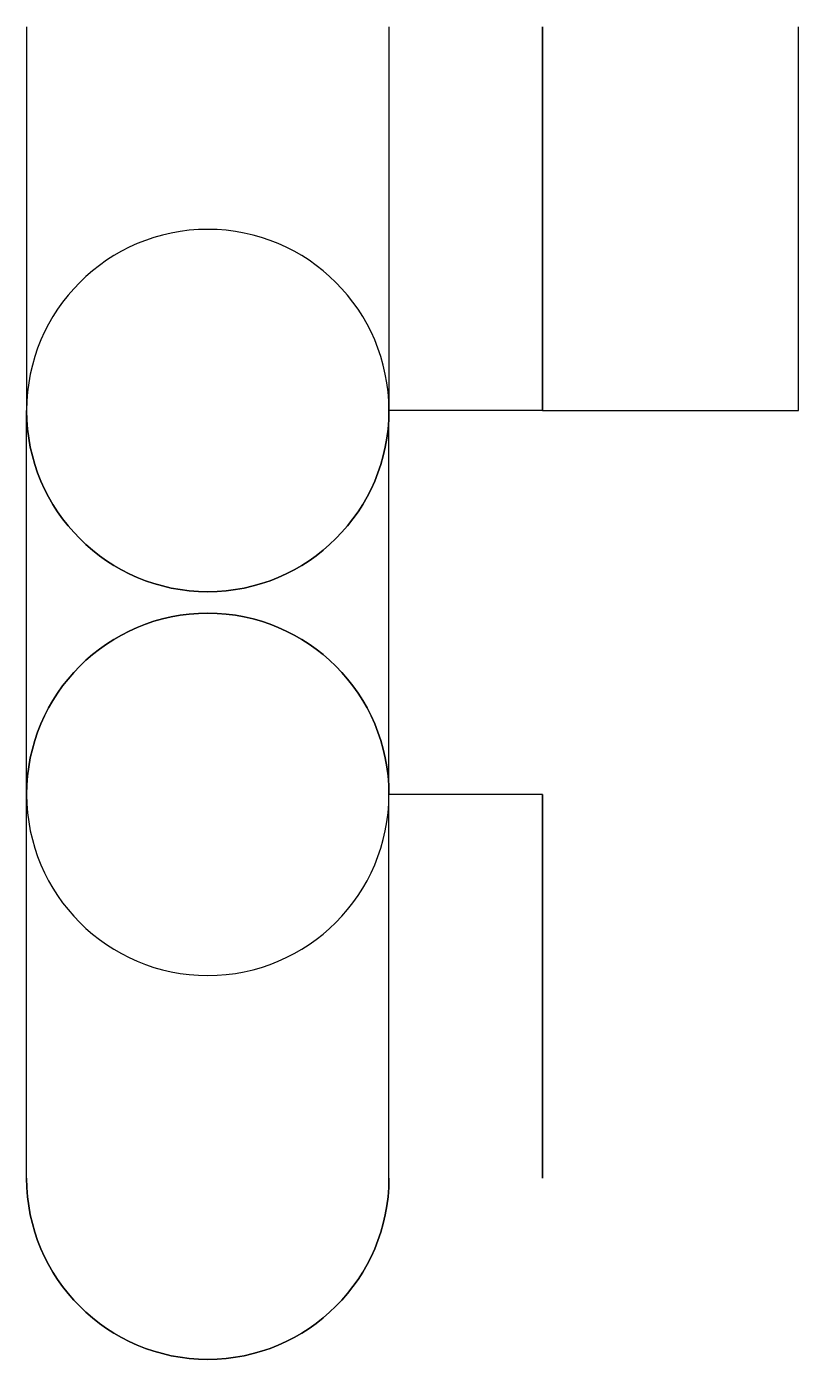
# Model space of a CAD drawing. Header units: inches. Extents: x 15.18 to 15.93, y 7.07 to 8.37.
import ezdxf

# ---------------------------------------------------------------- set-up
doc = ezdxf.new("R2010")
doc.units = ezdxf.units.IN
doc.header["$MEASUREMENT"] = 0

msp = doc.modelspace()

# ---------------------------------------------------------------- linework, layer by layer
for p, q in [((15.1785, 8.3737), (15.1785, 7.9987)), ((15.5325, 8.3737), (15.5325, 7.9987)), ((15.6825, 7.9987, 0.386), (15.6825, 8.3737, 0.386)), ((15.6825, 8.3737, -0.051), (15.6825, 7.9987, -0.051)), ((15.6825, 8.3737, 0.386), (15.6825, 8.3737, -0.051)), ((15.6825, 7.9987, -0.1), (15.6825, 8.3737, -0.1)), ((15.9325, 7.9987, -0.1), (15.9325, 8.3737, -0.1)), ((15.1785, 7.6237, 0.237), (15.1785, 7.9987, 0.237)), ((15.1785, 7.6237, 0.286), (15.1785, 7.9987, 0.286)), ((15.1785, 7.6237), (15.1785, 7.9987)), ((15.1785, 7.6237, 0.049), (15.1785, 7.9987, 0.049)), ((15.5325, 7.6237, 0.237), (15.5325, 7.9987, 0.237)), ((15.5325, 7.6237, 0.286), (15.5325, 7.9987, 0.286)), ((15.5325, 7.6237), (15.5325, 7.9987)), ((15.5325, 7.6237, 0.049), (15.5325, 7.9987, 0.049)), ((15.5325, 7.9987, 0.049), (15.5325, 7.9987, 0.049)), ((15.5325, 7.9987, 0.049), (15.5325, 7.9987, 0.049)), ((15.6825, 7.9987, -0.1), (15.5325, 7.9987)), ((15.6825, 7.9987, -0.1), (15.5325, 7.9987)), ((15.6825, 7.9987, -0.051), (15.6825, 7.9987, -0.1)), ((15.6825, 7.9987, -0.051), (15.6825, 7.9987, 0.386)), ((15.6825, 7.9987, -0.1), (15.6825, 7.9987, -0.1)), ((15.6825, 7.9987, -0.1), (15.9325, 7.9987, -0.1)), ((15.1785, 7.2487), (15.1785, 7.6237)), ((15.5325, 7.2487, -0.049), (15.5325, 7.6237, -0.049)), ((15.6825, 7.6237, -0.1), (15.5325, 7.6237)), ((15.6825, 7.6237, -0.149), (15.5325, 7.6237, -0.049)), ((15.5325, 7.2487), (15.5325, 7.6237)), ((15.6825, 7.6237, -0.1), (15.6825, 7.6237, -0.149)), ((15.6825, 7.6237, 0.386), (15.6825, 7.2487, 0.386)), ((15.6825, 7.2487, -0.1), (15.6825, 7.6237, -0.1)), ((15.1785, 7.2487), (15.1785, 7.2487)), ((15.1785, 7.2487), (15.1785, 7.2487))]:
    msp.add_line(p, q)
at = {"extrusion": (1.22465e-16, -1.49976e-32, -1)}
for p, q in [((15.1785, 8.3737, 0.335), (15.1785, 7.9987, 0.335)), ((15.1785, 8.3737, 0.286), (15.1785, 7.9987, 0.286)), ((15.5325, 8.3737, 0.335), (15.5325, 7.9987, 0.335)), ((15.5325, 8.3737, 0.286), (15.5325, 7.9987, 0.286)), ((15.6825, 7.9987, 0.435), (15.5325, 7.9987, 0.335)), ((15.6825, 7.9987, 0.386), (15.6825, 7.9987, 0.435))]:
    msp.add_line(p, q, dxfattribs=at)
at = {"extrusion": (-1.22465e-16, 0, -1)}
msp.add_line((15.5325, 7.9987, 0.384), (15.5325, 7.9987, 0.384), dxfattribs=at)
msp.add_line((15.5325, 7.9987, 0.384), (15.5325, 7.9987, 0.384), dxfattribs=at)
at = {"extrusion": (1.22465e-16, 0, -1)}
for p, q in [((15.1785, 7.2487, 0.286), (15.1785, 7.6237, 0.286)), ((15.1785, 7.2487, 0.335), (15.1785, 7.6237, 0.335)), ((15.5325, 7.2487, 0.286), (15.5325, 7.6237, 0.286)), ((15.6825, 7.6237, 0.435), (15.5325, 7.6237, 0.335)), ((15.5325, 7.2487, 0.335), (15.5325, 7.6237, 0.335)), ((15.6825, 7.6237, 0.386), (15.6825, 7.6237, 0.435))]:
    msp.add_line(p, q, dxfattribs=at)
for centre, start, end in [((15.3555, 7.9987, 0.286), 0, 180), ((15.3555, 7.9987, 0.049), 0, 180), ((15.3555, 7.9987), 180, 0), ((15.3555, 7.6237), 0, 180), ((15.3555, 7.6237, 0.237), 180, 0), ((15.3555, 7.6237), 180, 0), ((15.3555, 7.6237, 0.049), 180, 0), ((15.3555, 7.2487), 180, 0)]:
    msp.add_arc(centre, 0.177, start, end)
at = {"extrusion": (1.22465e-16, -1.49976e-32, -1)}
for centre in [(-15.3555, 7.9987, -0.286), (-15.3555, 7.9987, -0.237)]:
    msp.add_arc(centre, 0.177, 180, 0, dxfattribs=at)
at = {"extrusion": (1.22465e-16, 0, -1)}
for centre, start, end in [((-15.3555, 7.6237, -0.286), 0, 180), ((-15.3555, 7.6237, -0.335), 0, 180), ((-15.3555, 7.2487, -0.286), 180, 0), ((-15.3555, 7.2487, -0.335), 180, 0)]:
    msp.add_arc(centre, 0.177, start, end, dxfattribs=at)

doc.saveas('drawing.dxf')
